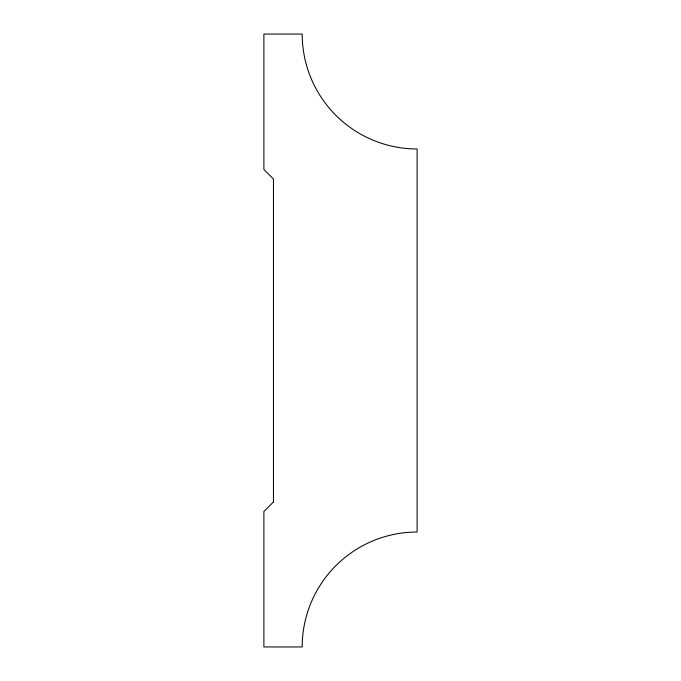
<?xml version="1.0" encoding="UTF-8"?>
<svg xmlns="http://www.w3.org/2000/svg" width="681" height="681" viewBox="0 0 681 681"><rect width="100%" height="100%" fill="white"/><g stroke="black" fill="none" stroke-linecap="round" stroke-linejoin="round"><path stroke-width="1.02" d="M273.464 501.94L263.887 511.516L263.887 646.95L302.194 646.95A114.919 114.919 0 0 1 417.112 532.031L417.112 148.969A114.919 114.919 0 0 1 302.194 34.05L263.887 34.05L263.887 169.484L273.464 179.06L273.464 501.94"/></g></svg>
